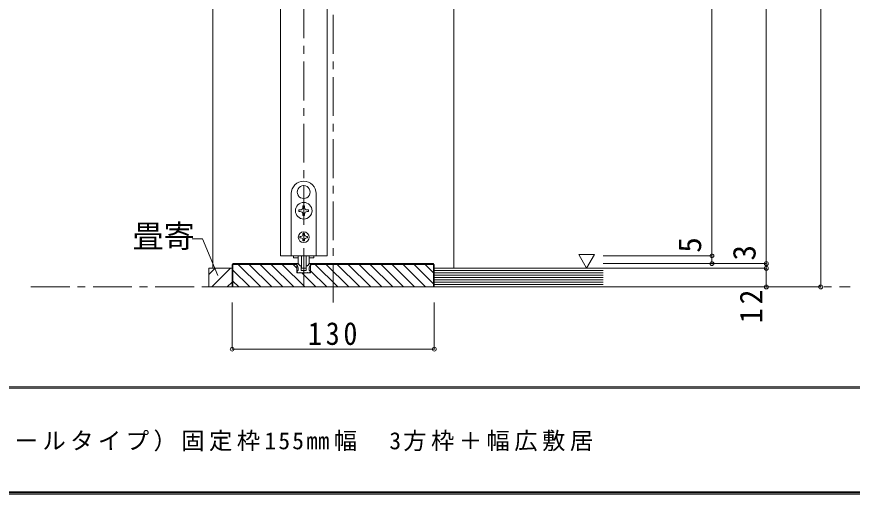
# Model space of a CAD drawing. Units: millimetres at full size, sheet at 1:5; details may follow other scales. Extents: x -973 to 977, y -701 to 696.
# Drawn here: x -604 to -67, y -701 to -394 of the extents above; entities that cross this region are included whole.
import ezdxf
from ezdxf.enums import TextEntityAlignment as Align

# ---------------------------------------------------------------- set-up
doc = ezdxf.new("R2010")
doc.units = ezdxf.units.MM
doc.header["$LTSCALE"] = 5
doc.header["$PDMODE"] = 32
doc.header["$PDSIZE"] = 2.5
doc.linetypes.add('CHAIN1', pattern=[8, 5, -1, 1, -1])
doc.linetypes.add('DASHED1', pattern=[1.8, 1.2, -0.6])
for name, color, linetype, lineweight in [('0-1_通り芯', 4, 'CHAIN1', 9), ('0-3_仕上げ', 2, 'Continuous', 9), ('0-4_枠', 3, 'Continuous', 9), ('0-6_扉', 6, 'Continuous', 9), ('0-7_金物', 7, 'Continuous', 9), ('0-A_文字', 7, 'Continuous', 9), ('0-B_寸法', 7, 'Continuous', 9), ('0-C_ハッチ', 4, 'DASHED1', 9), ('F-1_枠', 6, 'Continuous', 9)]:
    doc.layers.add(name, color=color, linetype=linetype, lineweight=lineweight)
doc.layers.add('F-A_文字', color=7, linetype='Continuous')
doc.styles.add('ＭＳ ゴシック', font='')
doc.styles.get('ＭＳ ゴシック').set_extended_font_data('MS Gothic')

msp = doc.modelspace()

# ---------------------------------------------------------------- linework, layer by layer
at = {"layer": '0-1_通り芯'}
for p, q in [((-400.847, -577.5), (-400.847, -2.5)), ((-419.847, -567.5), (-419.847, -74.5)), ((-595.347, -567.5), (-68.347, -567.5))]:
    msp.add_line(p, q, dxfattribs=at)
at = {"layer": '0-3_仕上げ'}
for p, q in [((-480.847, -567.5), (-480.847, -555.5)), ((-465.847, -555.5), (-480.847, -555.5)), ((-465.847, -567.5), (-465.847, -555.5)), ((-335.847, -567.5), (-335.847, -555.5)), ((-335.847, -555.5), (-227.347, -555.5)), ((-480.847, -567.5), (-465.847, -567.5)), ((-335.847, -567.5), (-227.347, -567.5))]:
    msp.add_line(p, q, dxfattribs=at)
at = {"layer": '0-3_仕上げ', "color": 7}
for p, q in [((-335.847, -557), (-227.347, -557)), ((-335.847, -558.5), (-227.347, -558.5)), ((-335.847, -560), (-227.347, -560)), ((-335.847, -561.5), (-227.347, -561.5)), ((-335.847, -563), (-227.347, -563)), ((-335.847, -564.5), (-227.347, -564.5)), ((-335.847, -566), (-227.347, -566))]:
    msp.add_line(p, q, dxfattribs=at)
at = {"layer": '0-4_枠', "color": 4}
for p, q in [((-478.347, -555.5), (-478.347, -336)), ((-323.347, -336), (-323.347, -555.5))]:
    msp.add_line(p, q, dxfattribs=at)
at = {"layer": '0-4_枠'}
for p, q in [((-465.14, -552.5), (-465.847, -553.207)), ((-465.847, -553.207), (-465.847, -567.5)), ((-465.347, -567.5), (-465.347, -553)), ((-465.347, -553), (-424.247, -553)), ((-465.14, -552.5), (-424.247, -552.5)), ((-336.554, -552.5), (-415.447, -552.5)), ((-415.447, -558.5), (-415.447, -552.5)), ((-336.347, -553), (-415.447, -553)), ((-335.847, -553.207), (-336.554, -552.5)), ((-336.347, -567.5), (-336.347, -553)), ((-335.847, -553.207), (-335.847, -567.5)), ((-335.847, -567.5), (-465.847, -567.5))]:
    msp.add_line(p, q, dxfattribs=at)
msp.add_lwpolyline([(-415.447, -558.5), (-424.247, -558.5), (-424.247, -552.5)], dxfattribs=at)
at = {"layer": '0-6_扉'}
for p, q in [((-434.847, -336), (-434.847, -547.5)), ((-404.847, -336), (-404.847, -547.5)), ((-404.847, -547.5), (-434.847, -547.5))]:
    msp.add_line(p, q, dxfattribs=at)
at = {"layer": '0-7_金物'}
for p, q in [((-419.946, -502.351), (-419.847, -502.45)), ((-419.748, -502.351), (-419.847, -502.45)), ((-427.847, -507.5), (-427.847, -547.5)), ((-423.489, -508.489), (-423.354, -508.525)), ((-423.391, -508.66), (-423.354, -508.525)), ((-416.205, -508.489), (-416.34, -508.525)), ((-416.303, -508.66), (-416.34, -508.525)), ((-411.847, -547.5), (-411.847, -507.5)), ((-420.347, -516.3), (-420.347, -515.35)), ((-420.347, -515.35), (-419.347, -515.35)), ((-419.347, -515.35), (-419.347, -516.3)), ((-422.997, -518), (-422.047, -518)), ((-422.997, -519), (-422.997, -518)), ((-422.047, -519), (-422.997, -519)), ((-420.347, -521.65), (-420.347, -520.7)), ((-417.647, -518), (-416.697, -518)), ((-416.697, -519), (-417.647, -519)), ((-416.697, -518), (-416.697, -519)), ((-421.647, -535), (-422.247, -535)), ((-420.347, -533.1), (-420.347, -533.7)), ((-419.347, -533.1), (-420.347, -533.1)), ((-420.347, -537.3), (-420.347, -537.9)), ((-419.347, -533.1), (-419.347, -533.7)), ((-419.347, -537.3), (-419.347, -537.9)), ((-418.047, -535), (-417.447, -535)), ((-417.447, -536), (-418.047, -536)), ((-417.447, -535), (-417.447, -536)), ((-420.347, -537.9), (-419.347, -537.9)), ((-427.847, -547.5), (-411.847, -547.5)), ((-426.447, -547.5), (-426.447, -548.7)), ((-423.347, -551.921), (-423.347, -547.5)), ((-421.347, -547.5), (-421.347, -555.121)), ((-418.347, -547.5), (-418.347, -555.121)), ((-416.347, -551.921), (-416.347, -547.5)), ((-413.247, -547.5), (-413.247, -548.7)), ((-423.315, -548.7), (-426.447, -548.7)), ((-422.185, -553.912), (-423.45, -552.647)), ((-417.509, -553.912), (-416.243, -552.647)), ((-413.247, -548.7), (-416.379, -548.7)), ((-415.347, -552.5), (-415.89, -552.5)), ((-415.347, -553.5), (-415.347, -552.5)), ((-423.647, -558.5), (-424.133, -557.274)), ((-423.347, -557), (-423.947, -557)), ((-422.547, -558.5), (-423.647, -558.5)), ((-423.347, -557), (-423.347, -555.736)), ((-422.547, -558.5), (-422.347, -558.3)), ((-422.347, -558.3), (-422.147, -558.5)), ((-422.147, -558.5), (-417.547, -558.5)), ((-421.973, -554), (-421.647, -554)), ((-421.447, -556.7), (-421.447, -554.2)), ((-420.147, -557), (-421.147, -557)), ((-421.047, -555.421), (-418.647, -555.421)), ((-419.847, -557.3), (-420.147, -557)), ((-418.247, -556.7), (-418.247, -554.2)), ((-417.721, -554), (-418.047, -554)), ((-417.347, -558.3), (-417.547, -558.5)), ((-417.147, -558.5), (-417.347, -558.3)), ((-417.147, -558.5), (-416.047, -558.5)), ((-416.347, -557), (-416.347, -555.736)), ((-416.347, -557), (-415.747, -557)), ((-416.047, -558.5), (-415.561, -557.274))]:
    msp.add_line(p, q, dxfattribs=at)
for points in [[(-419.347, -520.7), (-419.347, -521.65), (-420.347, -521.65)], [(-422.247, -535), (-422.247, -536), (-421.647, -536)], [(-424.347, -553.5), (-424.347, -552.5), (-423.804, -552.5)], [(-418.547, -557), (-419.547, -557), (-419.847, -557.3)]]:
    msp.add_lwpolyline(points, dxfattribs=at)
for centre, radius in [((-419.847, -518.5), 5.35), ((-419.847, -535.5), 3.5)]:
    msp.add_circle(centre, radius, dxfattribs=at)
for centre, radius, start, end in [((-419.847, -507.5), 8, 0, 180), ((-419.847, -506.5), 4.15, 91.3645, 208.6355), ((-419.847, -506.5), 4.15, 331.3645, 88.6355), ((-419.847, -506.5), 4.15, 211.3645, 328.6355), ((-422.047, -516.3), 1.7, 270, 0), ((-422.047, -520.7), 1.7, 0, 90), ((-417.647, -516.3), 1.7, 180, 270), ((-417.647, -520.7), 1.7, 90, 180), ((-421.647, -533.7), 1.3, 270, 0), ((-421.647, -537.3), 1.3, 0, 90), ((-418.047, -533.7), 1.3, 180, 270), ((-418.047, -537.3), 1.3, 90, 180), ((-423.804, -553), 0.5, 45, 90), ((-421.347, -551.921), 2, 180, 264.78409), ((-418.347, -551.921), 2, 275.21591, 0), ((-415.89, -553), 0.5, 90, 135), ((-426.347, -555.736), 3, 0, 48.19), ((-423.947, -557.2), 0.2, 90, 201.616), ((-421.973, -553.7), 0.3, 225, 270), ((-421.647, -554.2), 0.2, 360, 90), ((-421.547, -554.112), 0.2, 0, 84.78409), ((-421.147, -556.7), 0.3, 180, 270), ((-421.047, -555.121), 0.3, 180, 270), ((-418.647, -555.121), 0.3, 270, 0), ((-418.547, -556.7), 0.3, 270, 360), ((-418.147, -554.112), 0.2, 95.21591, 180), ((-418.047, -554.2), 0.2, 90, 180), ((-417.721, -553.7), 0.3, 270, 315), ((-413.347, -555.736), 3, 131.81, 180), ((-415.747, -557.2), 0.2, 338.384, 90)]:
    msp.add_arc(centre, radius, start, end, dxfattribs=at)
at = {"layer": '0-A_文字'}
for p, q in [((-491.527, -536.518), (-484.933, -536.518)), ((-474.97, -560.24), (-484.933, -536.518)), ((-232.911, -546.686), (-237.911, -555.347))]:
    msp.add_line(p, q, dxfattribs=at)
msp.add_lwpolyline([(-232.911, -546.686), (-242.911, -546.686), (-237.911, -555.347)], dxfattribs=at)
at = {"layer": '0-B_寸法', "color": 4}
for p, q in [((-87.347, -567.5), (-87.347, -60.5)), ((-122.347, -567.5), (-122.347, -90.5)), ((-157.347, -104.5), (-157.347, -547.5)), ((-157.347, -547.5), (-227.347, -547.5)), ((-157.347, -547.5), (-157.347, -552.5)), ((-122.347, -552.5), (-227.347, -552.5)), ((-122.347, -555.5), (-227.347, -555.5)), ((-87.347, -567.5), (-227.347, -567.5)), ((-465.847, -607.5), (-465.847, -577.5)), ((-335.847, -607.5), (-335.847, -577.5)), ((-335.847, -607.5), (-465.847, -607.5))]:
    msp.add_line(p, q, dxfattribs=at)
at = {"layer": '0-B_寸法'}
for p in [(-157.347, -547.5), (-157.347, -552.5), (-122.347, -552.5), (-122.347, -555.5), (-122.347, -567.5), (-87.347, -567.5), (-465.847, -607.5), (-335.847, -607.5)]:
    msp.add_point(p, dxfattribs=at)
at = {"layer": '0-C_ハッチ', "linetype": 'Continuous'}
for p, q in [((-447.492, -567.5), (-461.993, -553)), ((-440.421, -567.5), (-454.921, -553)), ((-433.35, -567.5), (-447.85, -553)), ((-426.279, -567.5), (-440.779, -553)), ((-419.208, -567.5), (-433.708, -553)), ((-424.247, -555.39), (-426.637, -553)), ((-397.995, -567.5), (-412.495, -553)), ((-390.924, -567.5), (-405.424, -553)), ((-383.853, -567.5), (-398.353, -553)), ((-376.782, -567.5), (-391.282, -553)), ((-369.711, -567.5), (-384.211, -553)), ((-362.64, -567.5), (-377.14, -553)), ((-355.569, -567.5), (-370.069, -553)), ((-348.497, -567.5), (-362.998, -553)), ((-341.426, -567.5), (-355.926, -553)), ((-336.347, -565.508), (-348.855, -553)), ((-336.347, -558.437), (-341.784, -553)), ((-480.847, -559.584), (-476.764, -555.5)), ((-478.864, -567.5), (-466.864, -555.5)), ((-454.563, -567.5), (-465.347, -556.717)), ((-412.137, -567.5), (-421.137, -558.5)), ((-405.066, -567.5), (-415.447, -557.119)), ((-461.635, -567.5), (-465.347, -563.788)), ((-468.965, -567.5), (-465.847, -564.382))]:
    msp.add_line(p, q, dxfattribs=at)
at = {"layer": 'F-1_枠'}
for p, q in [((976.653, -631.667), (-973.347, -631.667)), ((976.653, -632.5), (-973.347, -632.5)), ((976.653, -699.167), (-973.347, -699.167)), ((976.653, -700), (-973.347, -700)), ((976.653, -700.833), (-973.347, -700.833))]:
    msp.add_line(p, q, dxfattribs=at)

# ---------------------------------------------------------------- texts
at = {"layer": '0-A_文字', "style": 'ＭＳ ゴシック'}
msp.add_text('畳寄', height=14.66, dxfattribs=at).set_placement((-529.933, -546.518), align=Align.BOTTOM_LEFT)
at = {"layer": '0-B_寸法', "style": 'ＭＳ ゴシック'}
for s, p in [('5', (-159.847, -545.5)), ('3', (-124.847, -550.5))]:
    msp.add_text(s, height=14.66, rotation=90, dxfattribs=at).set_placement(p, align=Align.BOTTOM_LEFT)
at = {"layer": '0-B_寸法', "insert": (-124.847, -590.75), "char_height": 14.66, "attachment_point": 7, "rotation": 90, "style": 'ＭＳ ゴシック'}
msp.add_mtext('\\T1.27;\\W0.95;12', dxfattribs=at)
at = {"layer": '0-B_寸法', "insert": (-417.097, -605), "char_height": 14.66, "attachment_point": 7, "style": 'ＭＳ ゴシック'}
msp.add_mtext('\\T1.27;\\W0.9;130', dxfattribs=at)
at = {"layer": 'F-A_文字', "insert": (-846.68, -673.333), "char_height": 11, "attachment_point": 7, "style": 'ＭＳ ゴシック'}
msp.add_mtext('\\T1.19;ドレタス\u3000H20引き分け戸（レールタイプ）固定枠155㎜幅\u30003方枠＋幅広敷居', dxfattribs=at)

doc.saveas('drawing.dxf')
